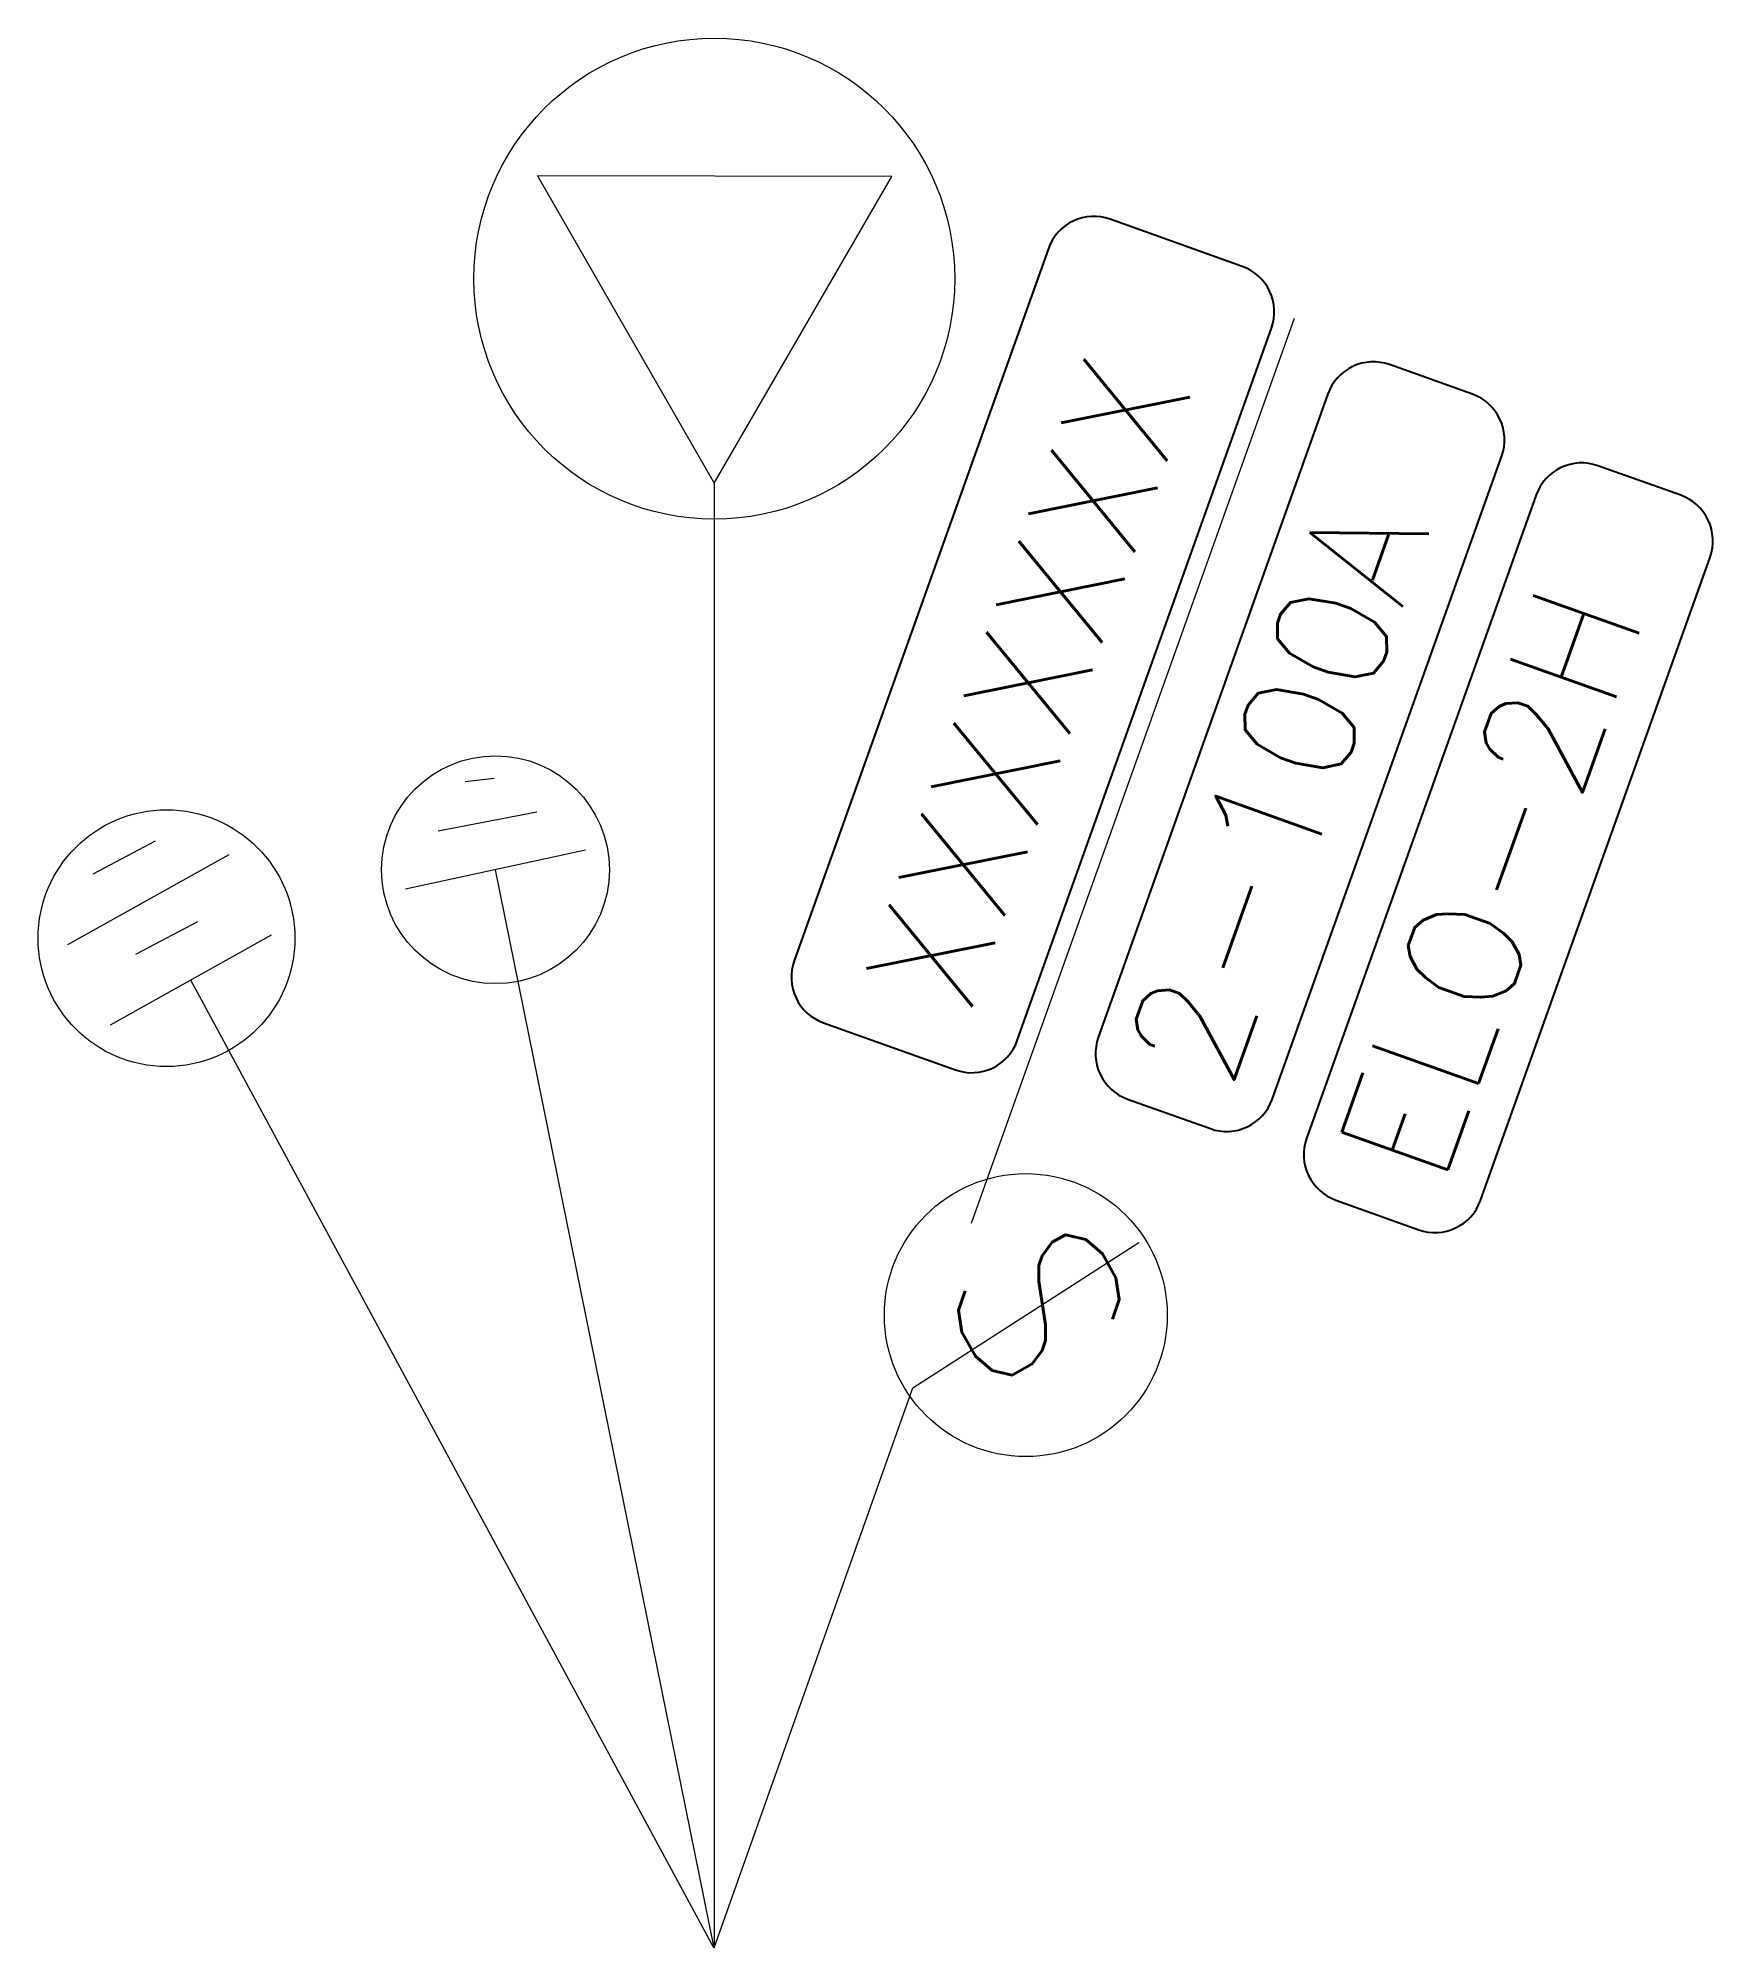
# Model space of a CAD drawing. Header units: millimetres. Extents: x -10.8 to 16, y 0 to 30.5.
import ezdxf
from ezdxf.enums import TextEntityAlignment as Align

# ---------------------------------------------------------------- set-up
doc = ezdxf.new("R2010")
doc.units = ezdxf.units.MM
doc.layers.add('REDE BT', color=2, linetype='Continuous', lineweight=15)
doc.styles.add('REGUA60', font='ROMANS.SHX', dxfattribs={"height": 1.8})
doc.styles.add('ROMANS', font='ROMANS.shx', dxfattribs={"height": 1.8})

# ---------------------------------------------------------------- blocks, each defined once
blk = doc.blocks.new('ATERRAMENTO_TRAFO')
for p, q in [((924.192, 1689.16), (923.726, 1689.104)), ((924.872, 1688.619), (923.298, 1688.315)), ((925.651, 1688.013), (922.771, 1687.389)), ((927.703, 1670.48), (924.211, 1687.701))]:
    blk.add_line(p, q)
blk.add_circle((924.211, 1687.701), 1.82)
blk = doc.blocks.new('bloco13')
for p, q in [((3293.015, 1795.138), (3292.022, 1794.612)), ((3294.192, 1794.921), (3291.619, 1793.483)), ((3294.872, 1793.636), (3292.299, 1792.199)), ((3293.695, 1793.853), (3292.702, 1793.328)), ((3301.946, 1777.464), (3293.585, 1792.918))]:
    blk.add_line(p, q)
blk.add_circle((3293.198, 1793.591), 2.051)

msp = doc.modelspace()

# ---------------------------------------------------------------- linework, layer by layer
for points in [[(3.86, 14.023, 0.414214), (4.846, 14.491), (8.908, 25.873, 0.414214), (8.441, 26.858), (6.329, 27.612, 0.414214), (5.343, 27.145), (1.281, 15.763, 0.414214), (1.748, 14.777)], [(7.932, 13.085, 0.414214), (8.918, 13.552), (12.587, 23.83, 0.414214), (12.12, 24.816), (10.795, 25.289, 0.414214), (9.809, 24.822), (6.141, 14.543, 0.414214), (6.608, 13.557)], [(11.261, 11.47, 0.414214), (12.247, 11.937), (15.916, 22.216, 0.414214), (15.448, 23.202), (14.124, 23.674, 0.414214), (13.138, 23.207), (9.469, 12.928, 0.414214), (9.937, 11.943)]]:
    msp.add_lwpolyline(points, format="xyb", close=True)
at = {"layer": 'REDE BT'}
for p, q in [((2.841, 28.293), (-2.822, 28.304)), ((-2.822, 28.304), (0, 23.395)), ((0, 23.395), (2.841, 28.293)), ((4.114, 11.574), (9.275, 26.032)), ((0, 23.395), (0, 0)), ((3.178, 8.945), (6.786, 11.267)), ((0, 0), (3.178, 8.945))]:
    msp.add_line(p, q, dxfattribs=at)
for centre, radius in [((0.005, 26.662), 3.842), ((4.982, 10.106), 2.26)]:
    msp.add_circle(centre, radius, dxfattribs=at)

# ---------------------------------------------------------------- block references
for name, p in [('ATERRAMENTO_TRAFO', (-927.703, -1670.48)), ('bloco13', (-3301.947, -1777.463))]:
    msp.add_blockref(name, p, dxfattribs=at)

# ---------------------------------------------------------------- texts
at = {"style": 'ROMANS'}
for s, p in [('XXXXXXX', (4.052, 14.818)), ('2-100A', (8.234, 13.65)), ('ELO-2H', (11.622, 12.134))]:
    msp.add_text(s, height=1.8, rotation=70.3581, dxfattribs=at).set_placement(p)
at = {"layer": 'REDE BT', "style": 'REGUA60'}
msp.add_text('S', height=2.569, rotation=299.1392, dxfattribs=at).set_placement((4.07, 9.643), align=Align.CENTER)

doc.saveas('drawing.dxf')
